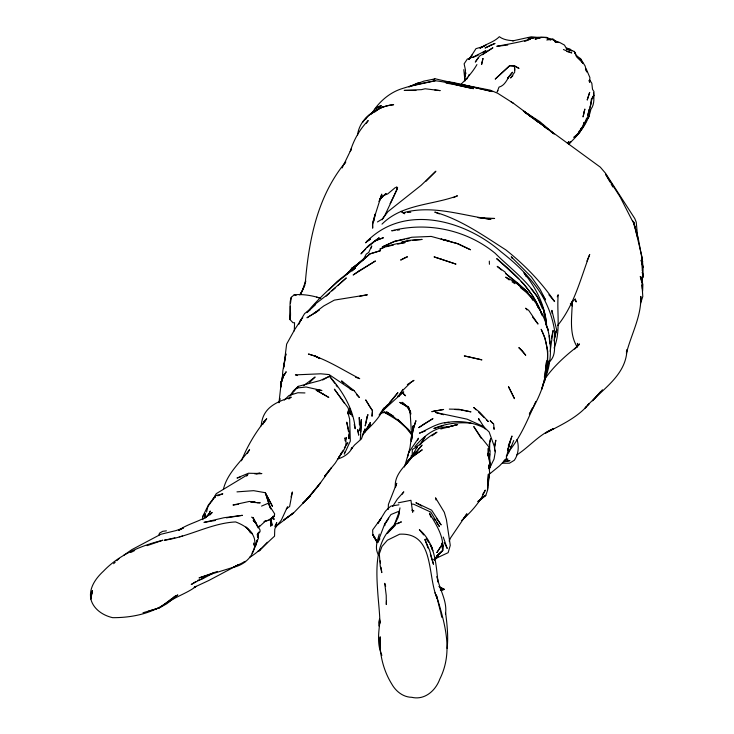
<?xml version="1.0" encoding="UTF-8"?>
<svg xmlns="http://www.w3.org/2000/svg" width="734" height="734" viewBox="0 0 734 734"><rect width="100%" height="100%" fill="white"/><g stroke="black" fill="none" stroke-linecap="round" stroke-linejoin="round"><path stroke-width="1.1" d="M411.967 439.308L411.985 432.941L415.921 420.665L412.948 430.537L413.38 426.261L412.701 432.831M270.745 519.498L270.718 526.223L271.011 520.067L274.204 516.112L274.681 513.91L268.002 503.35L261.552 506.102M205.135 517.433L205.153 514.139L204.85 518.232M281.911 381.652L283.113 376.404L286.177 371.725L284.049 375.68M412.233 455.475L412.315 449.456C421.132 444.703 427.628 436.345 436.969 432.216L431.996 435.877M253.625 545.004L253.67 543.068M294.279 330.906L294.573 322.676L293.022 322.758L289.958 319.565C291.811 312.207 288.352 304.619 291.288 297.307L294.224 294.765C303.096 294.004 312.078 295.499 320.795 298.288L316.574 297.169M280.902 386.983L281.039 382.708L283.113 376.404L281.039 382.708L282.994 377.661M487.596 487.064L487.486 490.45L485.816 495.331L478.155 501.735M411.893 437.602L413.26 425.665L412.49 431.895M642.617 291.187L642.874 284.388L640.296 276.498L642.186 283.81L641.819 276.929L641.727 278.856M388.222 509.497L388.414 504.396L396.709 483.238L395.534 487.257M547.225 363.743L547.775 351.485L545.004 338.071L541.16 329.282C555.014 357.027 544.811 389.488 529.333 414.169L532.214 408.251M386.46 601.229L386.313 604.559L386.231 595.467L384.717 583.31L385.68 586.237M360.605 435.17L360.394 439.62L361.33 419.591L360.761 431.831M572.272 301.215C572.125 316.574 568.703 333.291 577.254 347.118M464.622 80.639L465.494 70.253L464.127 63.812L467.292 59.087L474.421 56.435L485.945 50.573L483.156 52.564M349.054 434.583L348.843 438.684L349.219 432.62L346.742 422.133L348.476 431.473M289.958 319.565L289.581 316.4L290.325 306.252M384.744 525.718L384.864 523.498L390.956 514.543L399.177 511.167M411.765 438.235L412.104 431.987L411.728 437.647M281.039 386.818L281.379 381.276L278.975 402.755M395.314 487.137C394.268 475.467 403.517 467.292 410.379 459.172M290.536 302.958L291.288 297.307M487.743 483.734L488.404 474.081L487.486 490.45L489.615 472.641L488.826 464.879L489 468.301M642.645 273.167L643.048 267.534L642.094 257.331L633.644 222.053L632.139 220.439L620.074 196.84L605.55 174.142L610.027 182.041M545.023 373.881L545.426 370.624M545.692 368.459L546.619 360.862L544.344 380.964L541.839 389.103L542.976 383.671M283.618 368.064L286.636 344.118L294.747 329.474L301.16 319.675L298.747 324.428M592.953 96.264L592.714 98.2L593.834 95.603L593.971 91.631L592.503 89.309L591.824 83.263L589.631 79.914M305.225 283.462C308.858 240.11 317.198 196.473 345.769 161.847L344.228 164.489M550.151 351.338L553.106 330.438L551.427 338.2M379.285 534.113C377.45 540.793 374.423 547.986 378.359 554.693M445.465 613.954C447.621 600.898 439.033 589.017 437.115 576.447L437.565 579.777M279.388 401.81L279.865 398.479L279.379 401.819M305.252 283.92L305.702 280.856L302.224 291.068L300.289 294.637L304.839 284.911L302.224 291.068L299.637 294.903M374.074 220.943L375.083 214.135L372.468 224.567M546.05 371.45L544.527 381.35L549.197 360.733L547.481 367.073M546.38 369.248L546.72 367.046M384.57 525.406L384.864 523.498L377.615 542.646L379.891 538.848M283.792 366.963L285.911 353.816L282.847 370.67L282.333 377.863L282.994 374.386L281.232 382.075L281.562 383.873M489.615 472.641L487.67 484.807L488.339 480.724M443.556 414.728L435.372 412.407L467.017 419.142L483.302 426.436L489.147 431.987L494.514 446.988L495.294 451.694L494.055 459.071L490.129 467.063M489.514 469.329L490.165 465.595L487.954 453.135L488.193 456.392M554.078 340.87L555.693 331.933M399.975 507.882L398.461 516.149L399.287 511.616L394.048 525.553L387.194 533.554L395.534 525.021M257.762 537.306L258.946 531.976M494.45 447.942L495.826 440.235L494.395 447.584M344.732 451.97L344.301 454.107L350.338 441.088L349.65 419.151L347.677 411.783L347.971 413.912M544.344 377.148L544.793 374.973M554.565 338.383L556.693 329.988L551.895 310.372L552.106 313.473M371.248 248.101L371.725 245.918L368.716 252.459L366.266 254.111L363.798 258.744L358.403 263.671M489.248 459.291L489.67 453.979M257.157 540.123L256.019 545.041L252.01 553.28M379.561 618.927L378.772 622.157L378.909 626.01M465.796 72.739L464.824 76.639L465.751 73.428M489.101 444.767L490.661 438.547L489.743 442.382L489.596 450.896M589.255 109.238L587.677 115.532C591.035 109.201 589.723 101.42 593.834 95.603L591.356 99.072L590.943 104.485L589.879 107.265M206.538 512.02L207.961 506.442L215.713 495.569L222.824 493.826L217.732 495.808M407.434 457.594L410.031 447.437L411.985 432.941L411.077 439.473L411.471 441.602M447.125 648.388C448.428 636.653 447.098 624.57 445.63 612.844M626.377 351.925L626.946 349.76C626.157 376.111 600.797 390.139 585.117 408.003L586.475 406.535M291.059 496.955L292.38 491.973L289.618 506.524L286.343 508.8M215.126 497.615L215.713 495.569L208.456 504.909L202.556 516.736L202.969 519.727M261.221 425.858C262.515 407.746 275.956 402.085 291.251 397.149L288.857 398.984M404.48 466.98L408.737 452.438L418.49 438.226L417.527 440.18M357.522 135.175C359.559 117.715 377.432 106.311 393.635 104.696C381.258 105.824 369.817 112.33 362.587 122.44M442.272 547.637L442.896 545.527L442.318 543.729M256.937 540.297L254.937 546.738L258.496 537.994L257.359 534.352L258.267 532.701M241.458 460.805C247.542 445.648 256.166 431.188 266.699 418.683L264.258 422.49M547.848 366.119L549.216 361.899M158.819 535.334L159.517 533.168L162.636 531.343L166.416 530.838M640.461 303.582L642.791 296.536L641.993 284.599L642.369 289.168M416.719 448.226L417.398 446.226L411.957 456.731L413.811 454.64M413.811 454.337L414.774 451.502L413.343 455.309M223.393 489.312C227.191 473.292 240.284 462.429 249.578 449.593L247.33 453.566M585.255 121.963L586.622 118.101M626.386 353.348C631.148 334.401 641.553 316.29 640.8 296.389L640.8 300.068M379.139 201.318L381.763 194.134L372.872 222.136L372.652 228.173L372.514 225.466M508.304 446.079L511.983 435.996L507.616 450.456L509.992 441.446L506.157 458.906L499.625 465.796L489.615 473.953M469.044 59.564L475.962 48.655L484.082 46.27M468.384 76.492L469.154 74.4M345.2 440.941L346.512 437.409L345.274 440.565M641.993 279.883L643.489 274.883L642.259 272.259L643.057 277.177L642.232 264.001L641.112 260.249L643.048 267.534L642.232 264.001L642.278 270.837M287.526 506.699L281.351 520.067L275.599 527.517M543.711 382.01C561.033 343.842 543.784 295.114 505.68 277.14L509.212 279.957M513.727 440.473L508.634 452.924L506.249 456.199M508.983 76.318L507.561 78.446L512.607 72.207C507.515 76.74 506.341 85.089 499.01 87.126L497.175 91.888L497.936 90.594M535.747 401.562C528.076 418.875 520.846 436.886 508.662 451.603M588.117 114.22L589.466 109.228C587.714 122.963 578.86 135.084 568.556 144.047M586.925 261.102L589.705 254.469C580.548 278.746 574.199 305.243 557.519 325.648M579.218 131.111L577.878 134.175L573.804 137.386L578.548 133.074L581.346 128.45M379.175 201.419L380.818 197.712L379.634 199.474M394.048 525.553L398.268 517.186M557.262 296.811L558.189 294.756C556.721 312.345 560.904 331.465 554.106 348.081M449.144 541.068L450.658 537.774L466.925 513.791L463.328 518.975L466.833 514.662L464.512 517.085M263.405 423.261L264.781 420.288L262.891 424.335M555.326 332.933L556.693 329.988M578.438 345.797L579.374 343.861L574.74 348.815M371.551 113.917C378.432 102.2 389.543 92.291 402.856 88.392C413.425 84.905 424.353 82.841 435.271 80.749C448.171 82.098 460.686 86.355 473.476 88.649L452.878 84.227M390.112 203.575L396.966 189.675M274.828 526.416L276.746 522.636L274.755 529.498L274.544 536.187C266.378 543.408 258.918 551.904 249.532 557.4M422.279 441.877L425.032 436.831L419.646 444.978M342.127 167.967L351.522 148.598L350.246 151.498C353.705 139.9 359.761 129.212 368.22 120.55L366.431 123.266M365.605 119.413L366.697 117.44M257.597 551.39L259.497 550.729L260.515 548.904M386.13 522.709L388.717 518.195M489.037 468.558L490.606 465.851L489.688 458.31L490.11 451.346L488.633 446.657L480.724 436.84L473.769 426.564L481.064 438.152M476.926 64.574C472.696 72.024 466.796 78.483 460.778 84.538M468.696 59.436L472.476 54.444M212.016 500.9L216.264 493.652L247.964 474.485L246.633 476.1M469.457 58.087L469.769 57.601M466.659 79.254L467.806 77.409M382.056 219.805L384.882 215.282L393.993 196.042L397.599 187.583L396.507 186.867L396.773 189.684M482.568 494.496L485.339 490.092C480.219 502.129 471.283 511.809 461.695 520.461M402.975 389.369L398.305 396.608L382.451 410.912M402.204 494.211L403.801 491.808L397.342 499.138L392.672 506.451M510.369 447.501L511.607 445.657M478.155 57.848L475.302 62.078L479.605 56.041L492.909 47.774L482.458 54.738M344.338 447.887L347.852 442.758L346.384 444.465M340.998 453.428L343.301 450.199M544.077 380.12C552.922 366.982 564.776 356.293 577.181 346.604L574.777 348.879M575.126 136.992C582.897 129.505 588.65 119.78 590.898 109.293C594.457 104.558 594.072 98.448 593.531 92.879M351.1 449.034L352.32 447.446C349.779 453.355 343.622 457.319 337.576 459.034M380.111 199.501L382.809 196.006L380.267 198.776L386.167 193.602L384.552 194.547M586.916 119.257L589.475 115.972L585.126 121.816M434.161 559.803L437.4 555.39L442.657 550.619L442.896 545.527L442.107 543.399M363.78 432.776L370.542 424.298L362.504 435.134L365.11 428.858L361.44 438.895L354.568 444.988L351.302 448.997M302.803 317.675L300.096 321.07L304.665 313.51L310.152 309.601L306.867 312.583C320.942 295.637 337.521 280.948 355.348 268.057L352.155 270.938M569.868 143.13L571.098 141.589M324.749 476.036L331.511 467.659L317.675 486.651L306.427 499.799L302.61 503.368L310.354 495.597L320.657 482.66L306.427 499.799L310.354 495.597L293.095 513.479L283.783 519.947L293.279 512.993L278.012 524.819M296.508 388.534L298.27 386.359L320.152 380.542L329.529 376.23C342.484 391.112 353.513 408.902 355.201 428.766L354.219 424.61M267.359 542.233L259.497 550.729M567.593 143.268L568.978 141.57L567.4 143.112M324.878 475.907L335.328 463.026L341.365 453.373L338.759 457.401C342.998 451.713 348.384 445.373 344.98 437.831L345.127 439.905M408.26 461.502L405.361 465.044L407.884 460.64L412.563 456.071M412.618 456.19L411.168 457.961L411.168 455.649L413.26 454.86M293.6 391.883L298.27 386.359L293.187 391.02L289.737 396.232M580.328 129.312L582.952 126.23L584.126 122.45L582.952 126.23L577.878 134.175L578.548 133.074L575.016 136.937M413.242 455.814L422.078 445.033L405.361 465.044L409.168 459.548L413.572 454.823M206.098 517.314L209.034 513.901L210.337 511.029L208.181 515.534L209.034 513.901L205.364 517.837M202.556 516.736L205.309 513.571M363.725 432.987C371.56 425.5 379.432 418.141 383.91 407.985L379.139 414.994L390.268 402.782L383.166 410.095M265.928 520.635L258.056 527.838M309.675 382.386L315.125 377.01L303.582 385.699M602.467 389.772L592.567 400.819L600.339 391.965M355.458 265.992L363.22 259.597L352.1 268.222L346.301 274.644L369.899 253.918L380.515 250.652L369.899 253.918L351.962 269.69L337.218 281.425L328.997 289.93M209.952 514.938L212.181 512.46C202.676 521.241 189.326 522.736 178.894 530.177M352.1 268.222L350.558 269.919L353.825 267.304M387.112 405.186L384.818 407.709L389.259 403.599L397.911 392.653L389.405 402.654M549.399 361.798C557.757 354.329 553.106 341.539 554.776 331.851C552.821 318.308 548.115 305.28 540.894 293.646C530.508 277.232 516.213 263.607 500.973 251.753C464.521 219.787 403.003 202.905 365.596 242.816L370.523 238.403L366.633 241.624L370.514 239.321M587.833 405.067L589.191 403.59C577.988 417.426 561.051 425.023 545.582 433.06L553.702 428.555C539.215 434.344 529.361 446.868 516.754 454.97M574.704 137.432L580.218 131.652M365.688 248.991L360.954 253.891L368.413 245.697L375.441 240.449L383.423 237.743L374.523 241.183L379.166 237.752L367.266 247.358M425.94 181.307L435.886 171.196L421.096 185.344L387.956 211.631L382.469 218.925L377.459 221.943M570.318 303.959L574.988 299.252L576.19 301.949L575.3 298.931M292.93 392.672L290.288 395.332L292.838 393.351M512.892 75.694L510.57 77.997L514.717 72.134L514.424 65.812L509.653 65.711L495.303 78.997L509.653 65.711L515.204 66.271L518.993 68.436L514.424 65.812L514.873 70.143M356.752 265.185L365.422 257.175M284.232 400.122L288.957 395.516L297.885 392.745L304.949 392.938M401.553 393.048L398.672 395.782L401.113 393.617M113.614 563.712L115.21 562.207M116.807 560.693L119.202 558.427M395.525 187.399L387.68 193.932L383.056 195.62M414.903 446.667C423.564 436.345 434.675 426.94 448.96 426.757M315.62 304.601L306.867 312.583L315.455 303.913L326.024 295.756L346.283 277.938L337.915 285.517M326.199 296.141L329.548 293.105M332.062 290.829L335.401 287.792M436.758 555.766L442.657 550.619C444.336 536.49 436.262 524.893 429.463 513.194L430.858 517.158M374.735 111.99L379.726 107.87L382.276 106.962L369.239 115.11M382.001 224.136C402.14 203.924 432.344 205.226 457.447 195.804L453.456 197.62M434.207 560.161L436.446 558.363L438.675 554.647L442.657 550.619L442.263 547.417M258.23 527.095L259.955 525.718M407.324 384.598L413.967 380.35L411.095 382.203L401.801 391.323L398.305 396.608L403.755 391.91L402.406 392.974L405.563 395.8L402.929 393.048M477.788 501.432L485.816 495.331L482.22 497.459M171.82 598.696C155.837 612.789 133.56 617.78 112.678 617.67C103.063 615.523 93.328 609.137 90.851 599.072C88.667 588.081 95.824 578.209 103.485 571.153C119.394 554.5 140.827 545.757 162.838 540.233L147.094 545.646M173.591 597.384L176.243 595.421L159.425 607.862L148.268 611.312M436.767 557.556L438.62 556.207M408.737 452.438L409.324 452.025M204.336 577.383L191.235 584.503L195.758 581.576M358.724 263.378L351.76 268.286L356.091 265.781M123.716 555.289L131.845 549.638L160.728 534.315L176.077 530.563L183.353 528.04L178.839 530.269M433.39 79.804L434.941 78.731L460.98 84.731L457.713 84.337M171.738 598.898L177.784 594.916L166.82 603.733L159.425 607.862L143.011 612.771M168.765 601.862C177.5 595.916 187.748 592.833 196.152 586.347L194.161 587.31L208.814 580.493L238.027 564.951M316.437 311.968L306.959 317.758L319.382 310.124M480.146 48.077L486.036 45.132M480.146 48.196C486.275 43.701 493.844 42.278 499.349 36.7C503.405 39.783 508.818 40.544 513.809 40.7M322.611 380.019L329.529 376.23L334.741 383.304M213.539 572.988L201.556 579.355L197.574 580.41M316.73 311.932L313.886 313.381L323.722 305.977L334.346 300.114L367.358 294.793L359.77 296.261M130.689 552.528L134.689 550.528M238.853 564.593L233.109 567.354L199.042 577.915L213.502 572.823M243.642 562.29L245.56 561.372L233.109 567.354C246.321 564.611 257.074 553.051 254.487 538.939C252.074 530.049 243.679 525.012 235.623 521.938C211.245 523.085 188.656 536.893 164.352 540.233L174.866 537.848M440.813 428.977L457.594 424.546L446.024 427.546M444.584 422.995C457.594 420.031 472.852 421.775 484.752 428.271M397.351 523.764L401.406 521.874L395.277 524.214C374.826 540.573 376.083 568.584 377.744 592.191C378.423 602.229 379.68 612.174 379.882 622.221C378.478 633.24 377.074 644.92 381.9 655.343M408.976 87.034L418.041 82.85L420.252 82.777M397.846 396.388L399.718 395.534L397.709 396.241M209.318 574.713L213.493 572.915M433.766 559.372L448.135 552.684L450.263 545.325L446.391 519.479L444.299 512.286L435.528 497.799L436.033 499.964M473.081 57.38L478.219 55.197M384.662 247.239L379.827 249.202L384.974 246.633L396.599 243.771L405.15 242.532L397.7 244.119M524.682 41.443L530.572 39.058C519.378 42.333 508.102 44.15 496.799 46.306L507.744 45.04M504.074 460.567L507.937 459.099L505.166 459.603M425.307 431.005L419.417 433.17C428.83 428.959 438.299 422.289 448.823 422.353M214.53 572.456L217.484 571.419M264.093 521.691L269.011 520.057L274.204 516.112L269.011 520.057L264.323 521.342M441.033 590.448L444.253 589.42L440.409 587.53M443.318 425.683L433.867 428.518C445.63 423.49 458.53 421.986 471.109 423.188M240.165 477.146L236.999 478.036L248.459 473.246L261.864 473.549L256.588 473.797M512.571 40.92L531.242 36.819L538.444 37.434M447.933 427.014L445.859 427.546L457.594 424.546M226.467 517.837L242.394 515.332L223.98 517.718L203.96 522.415L215.447 520.461M297.38 387.974L306.106 386.983L321.914 390.543L317.455 389.827M179.261 536.829L182.601 536.049M385.634 246.844L393.442 245.018M398.296 502.818L410.957 500.294L412.664 512.47M503.386 462.062L509.928 460.594L506.552 461.044M435.271 80.749L409.911 86.3L423.812 81.135L434.831 78.896M382.111 412.948L386.763 412.003L393.507 416.215M404.48 239.385L394.36 241.385L382.286 246.899L395.488 241.091L411.857 237.247L431.216 236.421L458.218 243.835L470.522 249.762L457.062 243.514L441.042 239.101L449.052 240.853L443.501 239.972M406.728 238.963L408.976 238.532M440.308 590.081L444.253 589.42L439.565 587.154M410.389 240.669L401.911 242.009L409.976 240.266L422.123 239.431L412.517 240.394M398.947 504.799L390.855 506.102L388.13 508.488L385.378 511.304L378.019 523.287L381.212 518.158L372.661 529.911L372.808 534.765L376.661 541.077M546.775 40.012L552.766 39.086L556.225 42.021M255.827 473.843L260.203 473.191L254.606 473.769M253.037 502.395L260.231 502.818L257.083 502.735M238.532 504.295L232.962 505.01L249.386 501.432L255.276 502.102L250.872 502.377M536.178 37.764C544.004 35.801 552.289 39.177 559.088 42.6M395.011 230.403L391.69 230.779C427.335 221.521 466.475 229.742 495.101 253.239C515.819 273.929 544.756 292.481 546.573 324.859M397.232 230.155L399.443 229.898M405.287 212.631L403.094 212.777L400.975 211.328L404.682 213.741L403.094 212.777C432.592 204.566 461.814 215.521 490.982 219.292L478.109 217.548L494.615 218.475L492.431 218.521M407.489 212.484L410.783 212.254M236.981 491.872L253.652 490.67L265.323 492.707L272.516 506.451L266.222 494.496M533.627 37.975L528.076 38.104L546.279 37.287L550.913 39.939L547.757 39.122M502.506 463.218L509.433 463.218L514.314 460.273C518.543 454.282 519.177 446.345 517.002 439.455M415.958 90.475L404.214 90.41L421.454 89.64L425.16 88.768L440.18 90.603L434.849 90.043M449.327 409.104L458.842 409.269L470.989 411.857L461.402 410.049M454.832 409.48L460.337 409.847M566.097 48.747L569.951 49.031L571.722 50.701L568.896 49.829M411.701 504.038L413.682 504.221L430.739 512.084L439.437 526.617L436.436 522.177M444.896 81.483L453.355 82.52L492.257 91.576L462.622 84.722L490.239 90.154L497.744 93.301L513.589 103.402L545.334 127.11L523.415 111.027L539.765 121.569L554.253 133.992L550.693 131.414M554.794 41.755L559.556 42.389L564.492 45.104L565.749 47.398L571.722 50.701L566.565 49.022L574.337 51.435L577.337 57.179L582.594 62.491L576.208 56.334M446.107 83.125L451.749 84.043M440.418 588.741L444.253 589.42L440.308 588.292M566.85 51.463L571.74 52.912L563.409 49.536M297.545 375.569L295.407 374.872L320.74 373.799L329.089 374.579L351.136 389.415L354.118 390.681L359.348 397.452L356.43 394.562M412.132 510.314L413.903 510.91L412.113 510.057M355.513 377.23L359.724 378.661C342.842 370.092 326.749 359.275 308.418 354.036L314.785 355.972L319.813 358.577M350.182 389.304L354.118 390.681L341.585 380.9L343.631 383.148M251.551 517.158L252.744 517.58L260.038 529.985L260.019 531.737L257.359 534.352L257.542 537.205M439.317 213.906L434.794 212.108C460.879 219.521 483.302 235.504 505.891 249.918C524.526 264.809 541.16 281.865 554.61 301.573L548.876 294.747M294.224 294.765L296.114 295.545M383.708 412.04L390.846 415.416M384.267 412.113L391.011 415.444M408.187 407.012L399.764 402.388L407.774 407.049L402.113 402.278L407.737 407.517L410.746 412.15M524.645 112.412L527.544 114.036M319.85 358.55L314.987 355.807L316.822 357.164M421.646 506.01L415.875 502.717L431.647 510.185L441.143 524.911L436.446 518.424M384.231 412.178L400.039 421.775M438.914 586.484L443.547 589.163M510.992 101.723L513.589 103.402M512.048 281.819L514.873 283.673M386.763 412.003L392.552 415.829L408.737 429.986M532.728 117.679L527.388 113.926L533.728 118.835M534.517 118.936L536.297 120.183M575.795 55.215L580.484 58.61L585.108 65.968L586.732 71.95L585.457 68.913M543.582 126.257L547.142 128.835M533.022 118.33L523.379 111.017L600.302 167.15L605.486 173.206L634.791 218.567L636.231 222.108L637.736 238.091M534.774 119.66L538.288 122.321M546.032 127.707L553.106 133.221M501.496 269.974L497.184 266.369L505.084 272.048L505.799 273.58L518.332 283.535L527.865 292.71L521.92 287.563M520.351 287.535L526.333 292.416L532.627 298.912L525.406 290.086L516.663 282.654L522.076 287.866M505.799 273.58L520.232 286.086M556.344 42.444L552.766 39.086L555.739 42.04M408.847 429.95L397.654 419.252L409.6 431.243M476.118 409.829L473.687 407.489L479.614 412.123L488.284 421.536L486.66 419.976M478.55 412.169L484.229 417.637M410.315 431.968L407.086 428.739L412.233 435.675M492.844 423.518L490.211 420.72L493.643 423.977L494.129 429.372L493.698 427.417M518.8 278.883L496.679 258.652C515.02 273.828 533.618 291.068 541.738 314.106L538.884 307.28L532.884 296.123L524.204 284.462L521.122 281.397M256.423 523.902L253.193 520.268L256.083 523.544L252.964 517.461L257.597 526.893M423.628 534.921L419.38 529.664C434.913 542.775 436.014 563.428 437.95 582.062M531.113 288.801L537.16 296.398L542.545 308.95M526.994 309.95L525.617 308.188L528.673 310.308L538.04 324.052L532.517 317.005M374.762 537.316L372.808 534.765L376.836 541.408M336.044 385.075L337.346 386.846M369.817 406.893L372.487 410.645L372.028 416.105L372.487 410.645L365.679 399.874L369.303 406.021M344.402 403.214L334.365 389.148L347.944 407.581L350.457 414.526L348.21 410.168M253.496 519.892L256.083 523.544M434.033 518.635L435.234 520.406M426.124 538.637L428.628 542.343M429.876 544.197L431.757 546.977L432.858 550.775M512.268 258.368L511.213 256.772L531.37 276.938L540.086 289.324L545.536 299.876L542.637 295.196M248.633 530.122L250.496 532.957M377.157 541.839L372.808 534.765L377.074 542.527M410.04 410.756L407.297 406.186L410.829 413.673M526.26 276.773L523.993 272.8C535.802 287.856 545.454 305.427 546.224 324.96M611.147 184.014L612.826 186.977M531.746 298.426L532.774 300.298M485.257 429.078L478.586 418.527L479.311 420.665M543.481 310.115L544.481 312.069L543.499 309.739L543.885 311.913M444.318 542.61L447.208 548.445L443.253 537.031M580.484 58.61L582.759 63.252M581.934 61.564L582.824 63.372M538.884 308.858L537.095 305.151L538.004 307.17M586.264 69.06L589.897 77.547L589.686 82.336L588.916 80.529M571.327 303.913L572.272 305.913M349.522 408.278L352.247 416.316M547.059 327.364L548.417 330.392L546.279 325.419M632.46 220.677L633.203 222.475M494.523 449.74L495.294 451.694M434.987 592.778L437.336 598.825C426.995 576.318 435.014 532.278 399.654 534.196L387.405 540.196L381.955 546.481L379.322 553.785L380.276 566.336L381.799 572.603L381.065 567.254M575.428 54.27L574.337 51.435L574.869 53.499M432.445 549.72L430.39 544.417L432.051 549.096M428.005 547.986L424.876 539.389L429.693 550.564L433.482 564.281L430.353 554.436M410.572 412.802L408.388 406.664L410.691 414.517M270.231 507.91L265.323 492.707L270.745 508.983M272.993 516.36L274.03 519.525L273.048 516.36M542.252 315.785L540.967 311.757L541.573 313.913M380.551 648.131L379.9 646.021L380.184 636.809C379.111 653.04 383.093 669.977 391.69 683.895C395.745 691.226 403.03 697.162 411.701 697.3C424.702 700.419 435.62 690.63 439.794 679.106C453.759 651.159 444.62 623.028 436.345 595.045L440.547 611.917M578.016 345.521L577.383 343.328L577.906 345.375M641.782 258.579L642.58 261.818L642.094 257.331L642.241 263.644M634.671 226.072L637.204 236.339M440.813 612.973L441.822 617.331M379.634 619.67L380.377 622.973M571.667 302.371L572.116 304.454M270.773 519.167L272.075 525.406L271.085 519.296M410.618 413.655L410.058 410.902L411.728 437.904M634.662 227.375L633.644 222.053L638.14 237.807L642.58 261.818M544.261 314.088L544.646 316.253M545.032 318.428L545.417 320.602M545.793 322.776L546.179 324.951M380.184 560.831L380.478 562.969M543.894 312.088L544.619 317.611M441.721 543.16L441.987 545.289M359.743 428.95L359.963 430.876L360.201 426.215L359.21 417.453L359.449 424.894M463.805 69.657L464.98 81.015M549.142 335.906L549.839 343.888L549.619 341.016M489.303 261.12L489.422 264.286M488.422 456.218L488.266 448.291L488.294 455.805M572.364 302.399L572.401 304.628M91.823 593.283L90.851 599.072L92.337 590.549L91.823 593.283M366.917 417.096L365.193 425.94L367.936 414.582L366.917 417.096M642.323 277.681L641.892 279.764L642.323 277.681M482.963 58.536L481.587 64.509L482.963 58.536M584.154 111.917L583.053 116.935L584.86 109.045L584.154 111.917M589.641 92.456L587.246 99.879L589.641 92.456M366.064 429.959L364.871 432.078L370.34 422.509L366.064 429.959M442.162 544.463L436.941 552.509L442.162 544.463M418.609 452.355L413.554 456.016L422.243 449.804L418.609 452.355M423.39 424.408L418.719 427.665L432.968 418.582L423.39 424.408M358.541 271.231L353.146 274.984L375.423 260.965L358.541 271.231M377.762 107.182L375.157 108.861L381.24 105.485L377.762 107.182M405.544 257.451L400.654 260.056L407.489 256.79L405.544 257.451M490.734 45.224L485.055 47.994L495.019 43.434L490.734 45.224M538.958 38.021L535.15 39.168L541.307 37.388L538.958 38.021M434.161 411.113L431.785 411.664L443.63 409.471L434.161 411.113M469.641 357.054L464.292 355.926L481.935 359.871L469.641 357.054M441.373 259.249L434.042 256.872L455.998 264.112L441.373 259.249M322.988 393.984L316.088 390.121L328.786 397.443L322.988 393.984M522.305 350.724L518.81 347.604L525.737 355.274L522.305 350.724M248.019 529.186L245.991 527.076L252.349 533.783L248.019 529.186M509.102 387.8L508.488 386.634L514.461 398.681L509.102 387.8M358.155 431.684L357.733 429.619L358.706 435.161L358.155 431.684"/></g></svg>
